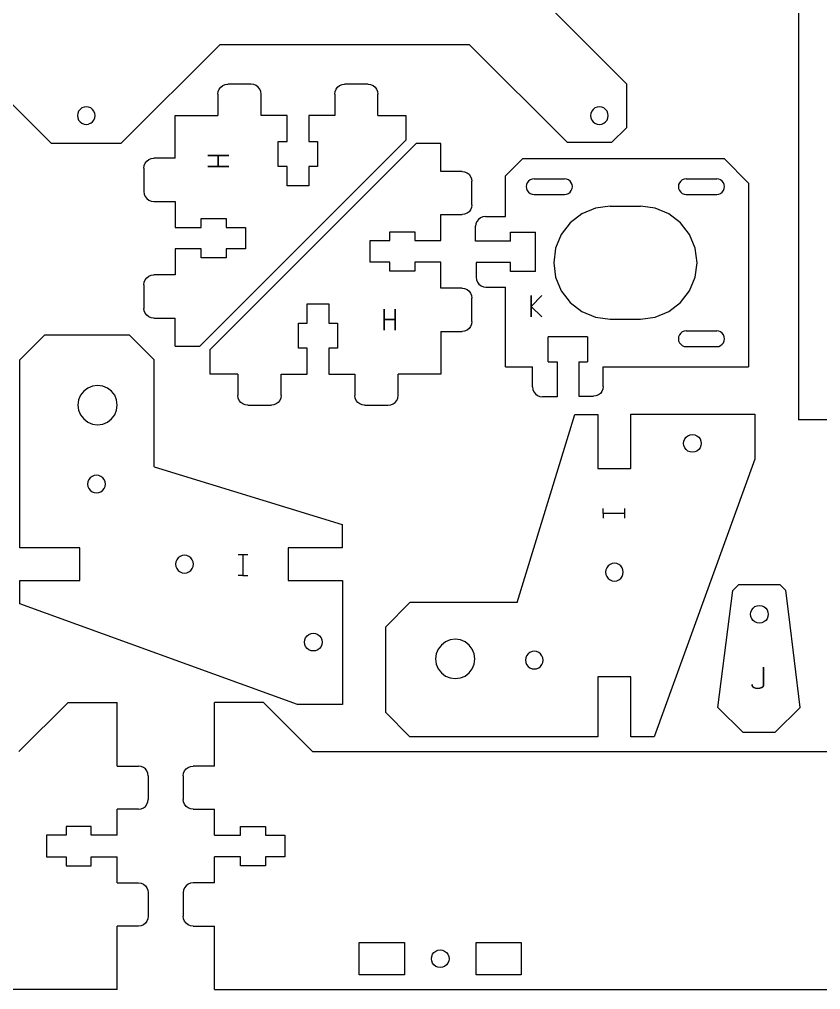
# Model space of a CAD drawing. Extents: x 6.6 to 38.2, y 6.7 to 38.5.
# Drawn here: x 23.4 to 29.82, y 21.32 to 29.1 of the extents above; entities that cross this region are included whole.
import ezdxf

# ---------------------------------------------------------------- set-up
doc = ezdxf.new("R2010")
doc.units = 0
doc.layers.get('0').update_dxf_attribs({"linetype": 'CONTINUOUS'})
doc.layers.add('Burn', color=7, linetype='CONTINUOUS')

msp = doc.modelspace()

# ---------------------------------------------------------------- linework, layer by layer
at = {"color": 7}
for points in [[(19.411994, 36.765572), (19.608739, 36.962314), (29.445963, 36.962314), (29.642708, 36.765572), (29.642708, 25.885963)], [(26.885516, 29.95821), (28.262729, 28.581)], [(23.654132, 28.10281), (22.861152, 28.89579)], [(25.007547, 28.89579), (24.214567, 28.10281)], [(25.007547, 28.89579), (27.003563, 28.89579)], [(27.79054, 28.108814), (27.003563, 28.89579)], [(24.989022, 28.497079), (24.991704, 28.517448), (24.999562, 28.536428), (25.012072, 28.552726), (25.028371, 28.565234), (25.04735, 28.573094), (25.06772, 28.575777)], [(25.256592, 28.575777), (25.06772, 28.575777)], [(25.276963, 28.573096), (25.256592, 28.575777)], [(25.335292, 28.497079), (25.33261, 28.517448), (25.324748, 28.536428), (25.312241, 28.552726), (25.295941, 28.565234), (25.276963, 28.573094)], [(25.925526, 28.497079), (25.928208, 28.517448), (25.936068, 28.536428), (25.948574, 28.552726), (25.964874, 28.565234), (25.983854, 28.573094), (26.004221, 28.575777)], [(26.193098, 28.575777), (26.004221, 28.575777)], [(26.193098, 28.575777), (26.213467, 28.573094), (26.232448, 28.565234), (26.248744, 28.552726), (26.261251, 28.536428), (26.269113, 28.517448), (26.271794, 28.497079)], [(28.262729, 28.581), (28.262729, 28.226861)], [(24.989022, 28.497079), (24.989022, 28.325911)], [(25.335292, 28.325911), (25.335292, 28.497079)], [(25.925526, 28.497079), (25.925526, 28.325911)], [(26.271794, 28.325911), (26.271794, 28.497079)], [(23.916013, 28.393238), (23.898934, 28.386162)], [(23.93435, 28.395651), (23.916013, 28.393238)], [(23.95268, 28.393238), (23.93435, 28.395651)], [(23.969763, 28.386162), (23.95268, 28.393238)], [(28.028387, 28.393238), (28.011306, 28.386162)], [(28.046719, 28.395651), (28.028387, 28.393238)], [(28.065048, 28.393238), (28.046719, 28.395651)], [(28.082133, 28.386162), (28.065048, 28.393238)], [(23.865934, 28.343153), (23.86352, 28.324823)], [(23.86352, 28.324823), (23.865934, 28.306491)], [(23.87301, 28.360238), (23.865934, 28.343153)], [(23.884266, 28.374903), (23.87301, 28.360238)], [(23.898934, 28.386162), (23.884266, 28.374903)], [(23.984434, 28.374903), (23.969763, 28.386162)], [(23.995689, 28.360238), (23.984434, 28.374903)], [(24.002763, 28.343153), (23.995689, 28.360238)], [(24.005178, 28.324823), (24.002763, 28.343152)], [(24.002763, 28.306491), (24.005178, 28.324823)], [(24.646688, 28.325911), (24.989022, 28.325911)], [(24.646688, 27.983573), (24.646688, 28.325911)], [(25.54384, 28.325911), (25.335292, 28.325911)], [(25.54384, 28.117363), (25.54384, 28.325911)], [(25.716977, 28.325911), (25.716977, 28.117363)], [(25.925526, 28.325911), (25.716977, 28.325911)], [(26.271794, 28.325911), (26.49597, 28.325911)], [(26.49597, 28.325911), (26.49597, 28.129117)], [(27.978303, 28.343153), (27.975891, 28.324823)], [(27.975891, 28.324823), (27.978303, 28.306491)], [(27.985378, 28.360238), (27.978303, 28.343153)], [(27.996633, 28.374903), (27.985378, 28.360238)], [(28.011306, 28.386162), (27.996633, 28.374903)], [(28.096801, 28.374903), (28.082133, 28.386162)], [(28.108057, 28.360238), (28.096801, 28.374903)], [(28.115134, 28.343153), (28.108057, 28.360238)], [(28.117547, 28.324823), (28.115134, 28.343152)], [(28.115134, 28.306491), (28.117547, 28.324823)], [(23.865934, 28.306491), (23.87301, 28.289409)], [(23.87301, 28.289409), (23.884266, 28.274742)], [(23.884266, 28.274742), (23.897611, 28.264754)], [(23.897611, 28.264754), (23.898934, 28.263487)], [(23.898934, 28.263487), (23.916013, 28.256409)], [(23.916013, 28.256409), (23.93435, 28.253994)], [(23.93435, 28.253994), (23.95268, 28.256409)], [(23.969763, 28.263487), (23.95268, 28.256409)], [(23.969763, 28.263487), (23.984434, 28.274742)], [(23.984434, 28.274742), (23.995689, 28.289409)], [(23.995689, 28.289409), (24.002763, 28.306491)], [(27.978303, 28.306491), (27.985378, 28.289409)], [(27.985378, 28.289409), (27.996633, 28.274742)], [(27.996633, 28.274742), (28.011306, 28.263487)], [(28.011306, 28.263487), (28.028387, 28.256409)], [(28.028387, 28.256409), (28.046719, 28.253994)], [(28.046719, 28.253994), (28.065048, 28.256409)], [(28.065048, 28.256409), (28.082133, 28.263487)], [(28.082133, 28.263487), (28.096801, 28.274742)], [(28.096801, 28.274742), (28.108057, 28.289409)], [(28.108057, 28.289409), (28.115134, 28.306491)], [(28.14468, 28.108814), (28.262729, 28.226861)], [(23.654132, 28.10281), (24.214567, 28.10281)], [(24.843587, 26.476789), (26.49597, 28.129117)], [(26.578333, 28.101339), (24.925948, 26.449013)], [(25.473012, 28.117363), (25.54384, 28.117363)], [(25.473012, 27.916682), (25.473012, 28.117363)], [(25.716977, 28.117363), (25.787807, 28.117363)], [(25.787807, 28.117363), (25.787807, 27.916682)], [(26.775236, 28.101339), (26.578333, 28.101339)], [(26.775236, 27.877327), (26.775236, 28.101339)], [(28.14468, 28.108814), (27.79054, 28.108814)], [(24.396819, 27.904879), (24.399502, 27.925246), (24.407364, 27.944227), (24.419871, 27.960526), (24.436169, 27.973031), (24.45515, 27.980896), (24.475518, 27.983573)], [(24.646688, 27.983573), (24.475518, 27.983573)], [(27.294638, 27.842913), (27.432363, 27.980636)], [(27.432363, 27.980636), (29.045669, 27.980636)], [(29.242412, 27.783891), (29.045669, 27.980636)], [(24.396819, 27.904879), (24.396819, 27.716002)], [(25.54384, 27.916682), (25.473012, 27.916682)], [(25.54384, 27.761256), (25.54384, 27.916682)], [(25.787807, 27.916682), (25.716977, 27.916682)], [(25.716977, 27.916682), (25.716977, 27.761256)], [(26.946401, 27.877327), (26.775236, 27.877327)], [(26.946401, 27.877327), (26.966769, 27.874648), (26.98575, 27.866784), (27.002049, 27.854277), (27.014558, 27.837979), (27.02242, 27.818998), (27.025099, 27.798633)], [(27.025099, 27.609754), (27.025099, 27.798633)], [(27.294638, 27.516317), (27.294638, 27.842913)], [(27.462052, 27.771856), (27.459906, 27.755561)], [(27.468341, 27.787038), (27.462052, 27.771856)], [(27.478346, 27.800079), (27.468341, 27.787038)], [(27.491386, 27.810083), (27.478346, 27.800079)], [(27.50657, 27.816373), (27.491386, 27.810083)], [(27.522862, 27.81852), (27.50657, 27.816373)], [(27.522862, 27.81852), (27.766829, 27.81852)], [(27.783121, 27.816373), (27.766829, 27.81852)], [(27.798307, 27.810083), (27.783121, 27.816373)], [(27.811347, 27.800079), (27.798307, 27.810083)], [(27.821351, 27.787038), (27.811347, 27.800079)], [(27.827641, 27.771856), (27.821351, 27.787038)], [(27.829784, 27.755561), (27.827641, 27.771856)], [(28.681868, 27.771856), (28.67972, 27.755561)], [(28.688153, 27.787038), (28.681868, 27.771856)], [(28.698162, 27.800079), (28.688153, 27.787038)], [(28.711201, 27.810083), (28.698162, 27.800079)], [(28.726383, 27.816373), (28.711201, 27.810083)], [(28.742681, 27.81852), (28.726383, 27.816373)], [(28.742681, 27.81852), (28.986644, 27.81852)], [(29.00294, 27.816373), (28.986644, 27.81852)], [(29.018122, 27.810083), (29.00294, 27.816373)], [(29.041168, 27.787038), (29.031161, 27.800079), (29.018122, 27.810083)], [(29.047458, 27.771856), (29.041168, 27.787038)], [(29.049603, 27.755561), (29.047458, 27.771856)], [(29.242412, 27.783891), (29.242412, 26.310667)], [(24.396819, 27.716002), (24.399502, 27.695633), (24.407364, 27.676656), (24.419871, 27.660357), (24.436169, 27.647849), (24.45515, 27.639988)], [(25.716977, 27.761256), (25.54384, 27.761256)], [(27.459906, 27.755561), (27.462052, 27.739266)], [(27.462052, 27.739266), (27.468341, 27.72408)], [(27.468341, 27.72408), (27.478346, 27.711042)], [(27.478346, 27.711042), (27.491386, 27.701038)], [(27.491386, 27.701038), (27.50657, 27.694746)], [(27.50657, 27.694746), (27.522862, 27.692604)], [(27.522862, 27.692604), (27.766829, 27.692604)], [(27.766829, 27.692604), (27.783121, 27.694746)], [(27.783121, 27.694746), (27.798307, 27.701038)], [(27.798307, 27.701038), (27.811347, 27.711042)], [(27.811347, 27.711042), (27.821351, 27.72408)], [(27.821351, 27.72408), (27.827641, 27.739266)], [(27.827641, 27.739266), (27.829784, 27.755561)], [(28.67972, 27.755561), (28.681868, 27.739266)], [(28.681868, 27.739266), (28.688153, 27.72408)], [(28.688153, 27.72408), (28.698162, 27.711042)], [(28.698162, 27.711042), (28.711201, 27.701038)], [(28.711201, 27.701038), (28.726383, 27.694746)], [(28.726383, 27.694746), (28.742681, 27.692604)], [(28.742681, 27.692604), (28.986644, 27.692604)], [(28.986644, 27.692604), (29.00294, 27.694746)], [(29.00294, 27.694746), (29.018122, 27.701038)], [(29.018122, 27.701038), (29.031161, 27.711042)], [(29.031161, 27.711042), (29.041168, 27.72408)], [(29.041168, 27.72408), (29.047458, 27.739266)], [(29.047458, 27.739266), (29.049603, 27.755561)], [(24.45515, 27.639988), (24.475518, 27.637307)], [(24.475518, 27.637307), (24.646688, 27.637307)], [(24.646688, 27.637307), (24.646688, 27.428758)], [(27.025099, 27.609754), (27.02242, 27.589387), (27.014558, 27.570409), (27.002049, 27.554109), (26.98575, 27.541601), (26.966769, 27.533741), (26.946401, 27.53106)], [(27.906514, 27.537537), (27.8128, 27.465627)], [(28.015654, 27.582746), (27.906514, 27.537537)], [(28.132773, 27.598162), (28.015654, 27.582746)], [(28.132773, 27.598162), (28.376734, 27.598162)], [(28.493853, 27.582746), (28.376734, 27.598162)], [(28.602993, 27.537537), (28.493853, 27.582746)], [(28.69671, 27.465627), (28.602993, 27.537537)], [(24.855236, 27.428758), (24.855236, 27.499587)], [(24.855236, 27.499587), (25.055914, 27.499587)], [(25.055914, 27.499587), (25.055914, 27.428758)], [(26.775236, 27.322509), (26.775236, 27.53106)], [(26.775236, 27.53106), (26.946401, 27.53106)], [(27.133308, 27.516317), (27.112942, 27.513634), (27.093962, 27.505774), (27.077662, 27.493267), (27.065156, 27.476968), (27.057292, 27.457988), (27.054613, 27.437621)], [(27.133308, 27.516317), (27.294638, 27.516317)], [(27.8128, 27.465627), (27.740882, 27.371907)], [(28.768624, 27.371907), (28.69671, 27.465627)], [(24.646688, 27.428758), (24.855236, 27.428758)], [(25.055914, 27.428758), (25.211342, 27.428758)], [(25.211342, 27.428758), (25.211342, 27.255619)], [(26.366006, 27.393338), (26.566683, 27.393338)], [(26.366006, 27.322509), (26.366006, 27.393338)], [(26.566683, 27.393338), (26.566683, 27.322509)], [(27.054613, 27.319573), (27.054613, 27.437621)], [(27.333989, 27.3904), (27.534671, 27.3904)], [(27.333989, 27.319573), (27.333989, 27.3904)], [(27.534671, 27.075612), (27.534671, 27.3904)], [(26.210578, 27.149372), (26.210578, 27.322509)], [(26.210578, 27.322509), (26.366006, 27.322509)], [(26.566683, 27.322509), (26.775236, 27.322509)], [(27.333989, 27.319573), (27.054613, 27.319573)], [(27.740882, 27.371907), (27.695681, 27.26277)], [(28.813829, 27.26277), (28.768624, 27.371907)], [(24.855236, 27.255619), (24.646688, 27.255619)], [(24.646688, 27.255619), (24.646688, 27.047071)], [(24.855236, 27.184791), (24.855236, 27.255619)], [(25.055914, 27.255619), (25.055914, 27.184791)], [(25.211342, 27.255619), (25.055914, 27.255619)], [(27.695681, 27.26277), (27.680262, 27.145652)], [(28.829248, 27.145652), (28.813829, 27.26277)], [(25.055914, 27.184791), (24.855236, 27.184791)], [(26.366006, 27.149372), (26.210578, 27.149372)], [(26.366006, 27.078543), (26.366006, 27.149372)], [(26.566683, 27.149372), (26.566683, 27.078543)], [(26.775236, 27.149372), (26.566683, 27.149372)], [(26.775236, 26.940823), (26.775236, 27.149372)], [(26.566683, 27.078543), (26.366006, 27.078543)], [(27.058548, 27.146439), (27.058548, 27.028392)], [(27.333989, 27.146439), (27.058548, 27.146439)], [(27.333989, 27.075612), (27.333989, 27.146439)], [(27.534671, 27.075612), (27.333989, 27.075612)], [(27.680262, 27.145652), (27.695681, 27.028534)], [(28.813829, 27.028534), (28.829248, 27.145652)], [(24.396819, 26.968373), (24.399502, 26.98874), (24.407364, 27.007721), (24.419871, 27.024021), (24.436169, 27.036528), (24.45515, 27.044391), (24.475518, 27.047071)], [(24.646688, 27.047071), (24.475518, 27.047071)], [(27.058548, 27.028392), (27.061228, 27.008021), (27.069093, 26.989043), (27.081598, 26.972744), (27.097892, 26.960238), (27.116877, 26.952378)], [(27.695681, 27.028534), (27.740882, 26.919394)], [(28.768624, 26.919394), (28.813829, 27.028534)], [(24.396819, 26.968373), (24.396819, 26.7795)], [(26.946401, 26.940823), (26.775236, 26.940823)], [(26.946401, 26.940823), (26.966769, 26.938144), (26.98575, 26.93028), (27.002049, 26.917774), (27.014558, 26.901474), (27.02242, 26.882494), (27.025099, 26.862127)], [(27.116877, 26.952378), (27.137247, 26.949692)], [(27.137247, 26.949692), (27.294638, 26.949692)], [(27.294638, 26.310667), (27.294638, 26.949692)], [(27.740882, 26.919394), (27.8128, 26.825674)], [(28.69671, 26.825674), (28.768624, 26.919394)], [(27.025099, 26.673253), (27.025099, 26.862127)], [(24.475518, 26.700803), (24.45515, 26.703482), (24.436169, 26.711344), (24.419871, 26.723852), (24.407364, 26.74015), (24.399502, 26.75913), (24.396819, 26.7795)], [(25.704943, 26.816874), (25.878077, 26.816874), (25.878077, 26.661449)], [(25.704943, 26.661449), (25.704943, 26.816874)], [(27.8128, 26.825674), (27.906514, 26.753763)], [(28.602993, 26.753763), (28.69671, 26.825674)], [(24.475518, 26.700803), (24.646688, 26.700803)], [(24.646688, 26.476789), (24.646688, 26.700803)], [(27.906514, 26.753763), (28.015654, 26.708557)], [(28.015654, 26.708557), (28.132773, 26.693141)], [(28.132773, 26.693141), (28.376734, 26.693141)], [(28.376734, 26.693141), (28.493853, 26.708557)], [(28.493853, 26.708557), (28.602993, 26.753763)], [(25.634114, 26.661449), (25.704943, 26.661449)], [(25.634114, 26.460767), (25.634114, 26.661449)], [(25.878077, 26.661449), (25.948904, 26.661449)], [(25.948904, 26.661449), (25.948904, 26.460767)], [(27.025099, 26.673253), (27.02242, 26.652883), (27.014558, 26.633902), (27.002049, 26.617606), (26.98575, 26.605097), (26.966769, 26.597234), (26.946401, 26.594556)], [(23.402277, 24.860632), (23.402277, 26.367143), (23.599464, 26.56433)], [(24.281552, 26.56433), (23.599464, 26.56433)], [(24.281552, 26.56433), (24.47874, 26.367143)], [(26.775236, 26.594556), (26.775236, 26.252218)], [(26.775236, 26.594556), (26.946401, 26.594556)], [(27.636974, 26.350018), (27.636974, 26.550697)], [(27.951767, 26.550697), (27.636974, 26.550697)], [(27.951767, 26.550697), (27.951767, 26.350018)], [(28.681868, 26.55204), (28.67972, 26.535744)], [(28.67972, 26.535743), (28.681868, 26.519449)], [(28.688153, 26.56722), (28.681868, 26.55204)], [(28.698162, 26.580262), (28.688153, 26.56722)], [(28.711201, 26.590268), (28.698162, 26.580262)], [(28.726383, 26.596558), (28.711201, 26.590268)], [(28.742681, 26.598703), (28.726383, 26.596558)], [(28.742681, 26.598703), (28.986644, 26.598703)], [(29.00294, 26.596558), (28.986644, 26.598703)], [(29.018122, 26.590268), (29.00294, 26.596558)], [(29.031161, 26.580262), (29.018122, 26.590268)], [(29.041168, 26.56722), (29.031161, 26.580262)], [(29.047458, 26.55204), (29.041168, 26.56722)], [(29.049603, 26.535743), (29.047458, 26.55204)], [(29.047458, 26.519449), (29.049603, 26.535744)], [(24.646688, 26.476789), (24.843587, 26.476789)], [(24.925948, 26.252218), (24.925948, 26.449013)], [(25.704943, 26.460767), (25.634114, 26.460767)], [(25.704943, 26.252218), (25.704943, 26.460767)], [(25.878077, 26.460767), (25.878077, 26.252218)], [(25.948904, 26.460767), (25.878077, 26.460767)], [(28.681868, 26.519449), (28.688153, 26.504263)], [(28.688153, 26.504263), (28.698162, 26.491228)], [(28.698162, 26.491228), (28.711201, 26.481221)], [(28.711201, 26.481221), (28.726383, 26.474931)], [(28.726383, 26.474931), (28.742681, 26.472786)], [(28.742681, 26.472786), (28.986644, 26.472786)], [(28.986644, 26.472786), (29.00294, 26.474931)], [(29.00294, 26.474931), (29.018122, 26.481221)], [(29.018122, 26.481221), (29.031161, 26.491228)], [(29.031161, 26.491228), (29.041168, 26.504263)], [(29.041168, 26.504263), (29.047458, 26.519449)], [(24.47874, 25.508621), (24.47874, 26.367143)], [(27.294638, 26.310667), (27.511058, 26.310667)], [(27.511058, 26.149336), (27.511058, 26.310667)], [(27.636974, 26.350018), (27.707803, 26.350018)], [(27.707803, 26.350018), (27.707803, 26.07064)], [(27.880938, 26.350018), (27.880938, 26.074576), (27.998987, 26.074576)], [(27.880938, 26.350018), (27.951767, 26.350018)], [(28.077681, 26.310667), (29.242412, 26.310667)], [(28.077681, 26.153271), (28.077681, 26.310667)], [(25.150124, 26.252218), (24.925948, 26.252218)], [(25.150124, 26.252218), (25.150124, 26.081051)], [(25.496397, 26.252218), (25.704943, 26.252218)], [(25.496397, 26.081051), (25.496397, 26.252218)], [(25.878077, 26.252218), (26.086628, 26.252218)], [(26.086628, 26.252218), (26.086628, 26.081051)], [(26.775236, 26.252218), (26.432898, 26.252218)], [(26.432898, 26.081051), (26.432898, 26.252218)], [(23.946337, 26.140937), (23.913668, 26.115868)], [(23.984384, 26.156697), (23.946337, 26.140937)], [(24.025211, 26.162071), (23.984384, 26.156697)], [(24.066039, 26.156697), (24.025211, 26.162071)], [(24.104084, 26.140937), (24.066039, 26.156697)], [(24.136757, 26.115868), (24.104084, 26.140937)], [(27.511058, 26.149336), (27.513742, 26.128967), (27.521602, 26.109989), (27.534108, 26.09369), (27.55041, 26.081182), (27.56939, 26.073321), (27.589759, 26.07064)], [(28.077681, 26.153271), (28.075004, 26.132902), (28.06714, 26.113922), (28.054636, 26.097623), (28.038334, 26.085117), (28.019356, 26.077258), (27.998987, 26.074576)], [(23.888597, 26.083198), (23.872838, 26.045149)], [(23.913668, 26.115868), (23.888597, 26.083198)], [(24.161823, 26.083198), (24.136757, 26.115868)], [(24.177586, 26.045149), (24.161823, 26.083198)], [(25.228824, 26.002352), (25.208453, 26.005036), (25.189472, 26.012894), (25.173173, 26.025402), (25.160667, 26.041701), (25.152803, 26.060682), (25.150124, 26.081051)], [(25.496397, 26.081051), (25.493712, 26.060682), (25.485853, 26.041701), (25.473344, 26.025402), (25.457047, 26.012894), (25.438066, 26.005036), (25.417694, 26.002352)], [(26.165324, 26.002352), (26.144958, 26.005036), (26.125976, 26.012894), (26.109678, 26.025402), (26.09717, 26.041701), (26.08931, 26.060682), (26.086628, 26.081051)], [(26.354199, 26.002352), (26.37457, 26.005036), (26.393551, 26.012894), (26.409851, 26.025402), (26.422354, 26.041701), (26.430218, 26.060682)], [(26.430218, 26.060682), (26.432898, 26.081051)], [(27.707803, 26.07064), (27.589759, 26.07064)], [(23.872838, 26.045149), (23.867462, 26.004321)], [(23.867462, 26.004321), (23.872838, 25.963493)], [(24.18296, 26.004321), (24.177586, 26.045149)], [(24.177586, 25.963493), (24.18296, 26.004321)], [(25.228824, 26.002352), (25.417694, 26.002352)], [(26.165324, 26.002352), (26.354199, 26.002352)], [(23.872838, 25.963493), (23.888597, 25.925447)], [(23.888597, 25.925447), (23.913668, 25.892774)], [(24.136757, 25.892774), (24.161823, 25.925447)], [(24.161823, 25.925447), (24.177586, 25.963493)], [(27.387173, 24.422017), (27.849797, 25.92966)], [(27.849797, 25.92966), (28.035162, 25.92966)], [(28.035162, 25.92966), (28.035162, 25.495939), (28.299374, 25.495939), (28.299374, 25.929927), (29.29298, 25.929927), (29.29298, 25.571047), (28.484737, 23.345553)], [(23.913668, 25.892774), (23.946337, 25.867708)], [(23.946337, 25.867708), (23.984384, 25.851946)], [(23.984384, 25.851946), (24.025211, 25.846572)], [(24.025211, 25.846572), (24.066039, 25.851946)], [(24.066039, 25.851946), (24.104084, 25.867708)], [(24.104084, 25.867708), (24.136757, 25.892774)], [(29.983076, 25.885963), (29.642708, 25.885963)], [(28.730647, 25.732738), (28.741931, 25.747443)], [(28.741931, 25.747443), (28.756632, 25.758723), (28.773753, 25.765817)], [(28.773753, 25.765817), (28.792127, 25.768233)], [(28.792127, 25.768233), (28.810497, 25.765817), (28.82762, 25.758723)], [(28.82762, 25.758723), (28.842321, 25.747443)], [(28.842321, 25.747443), (28.853607, 25.732738), (28.860694, 25.715619), (28.863111, 25.697243)], [(28.730647, 25.661752), (28.723554, 25.678871), (28.721139, 25.697243), (28.723554, 25.715619)], [(28.723554, 25.715619), (28.730647, 25.732738)], [(28.860694, 25.678871), (28.853607, 25.661752)], [(28.863111, 25.697243), (28.860694, 25.678871)], [(28.741931, 25.647051), (28.730647, 25.661752)], [(28.756632, 25.635771), (28.741931, 25.647052)], [(28.773753, 25.628679), (28.756632, 25.635771)], [(28.792127, 25.626258), (28.773753, 25.628679)], [(28.810497, 25.628679), (28.792127, 25.626258)], [(28.82762, 25.635771), (28.810497, 25.628679)], [(28.842321, 25.647051), (28.82762, 25.635771)], [(28.853607, 25.661752), (28.842321, 25.647051)], [(24.47874, 25.508621), (25.986382, 25.045996), (25.986382, 24.860632), (25.552664, 24.860632), (25.552664, 24.59642), (25.986648, 24.59642), (25.986648, 23.602812), (25.62777, 23.602812), (23.402277, 24.411054)], [(23.997609, 25.439453), (23.98049, 25.432361)], [(24.015984, 25.441872), (23.997609, 25.439453)], [(24.034354, 25.439453), (24.015984, 25.441872)], [(24.051478, 25.432361), (24.034354, 25.439453)], [(23.947416, 25.389259), (23.944998, 25.370883)], [(23.944998, 25.370883), (23.947416, 25.352513)], [(23.954509, 25.406379), (23.947416, 25.389259)], [(23.96579, 25.42108), (23.954509, 25.406379)], [(23.98049, 25.432361), (23.96579, 25.42108)], [(24.066178, 25.42108), (24.051478, 25.432361)], [(24.07746, 25.406379), (24.066178, 25.42108)], [(24.084552, 25.389259), (24.07746, 25.406379)], [(24.086972, 25.370883), (24.084552, 25.389259)], [(24.084552, 25.352513), (24.086972, 25.370883)], [(23.947416, 25.352513), (23.954509, 25.33539)], [(23.954509, 25.33539), (23.96579, 25.320688)], [(23.96579, 25.320688), (23.98049, 25.309407)], [(23.98049, 25.309407), (23.997609, 25.302318)], [(23.997609, 25.302318), (24.015984, 25.299899)], [(24.015984, 25.299899), (24.034354, 25.302318)], [(24.034354, 25.302318), (24.051478, 25.309407)], [(24.051478, 25.309407), (24.066178, 25.320688)], [(24.066178, 25.320688), (24.07746, 25.33539)], [(24.07746, 25.33539), (24.084552, 25.352513)], [(23.883234, 24.59642), (23.883234, 24.860632), (23.402277, 24.860632)], [(24.652798, 24.746899), (24.650381, 24.728526)], [(24.659891, 24.764019), (24.652798, 24.746899)], [(24.671173, 24.77872), (24.659891, 24.764019)], [(24.685877, 24.790002), (24.671173, 24.77872)], [(24.702996, 24.797092), (24.685877, 24.790002)], [(24.721369, 24.799513), (24.702996, 24.797092)], [(24.739741, 24.797092), (24.721369, 24.799513)], [(24.756863, 24.790002), (24.739741, 24.797092)], [(24.771563, 24.77872), (24.756863, 24.790002)], [(24.782842, 24.764019), (24.771563, 24.77872)], [(24.789934, 24.746899), (24.782842, 24.764019)], [(24.792354, 24.728526), (24.789934, 24.746899)], [(28.167267, 24.735633), (28.148894, 24.733214)], [(28.18564, 24.733214), (28.167267, 24.735633)], [(24.650381, 24.728526), (24.652798, 24.710152)], [(24.652798, 24.710152), (24.659891, 24.693031)], [(24.659891, 24.693031), (24.671173, 24.678331)], [(24.671173, 24.678331), (24.685877, 24.667048)], [(24.685877, 24.667048), (24.702996, 24.659957)], [(24.702996, 24.659957), (24.721369, 24.657536)], [(24.721369, 24.657536), (24.739741, 24.659957)], [(24.739741, 24.659957), (24.756863, 24.667048)], [(24.756863, 24.667048), (24.771563, 24.678331)], [(24.771563, 24.678331), (24.782842, 24.693031)], [(24.782842, 24.693031), (24.789934, 24.710152)], [(24.789934, 24.710152), (24.792354, 24.728526)], [(28.098698, 24.683018), (28.096282, 24.664646)], [(28.096282, 24.664646), (28.098698, 24.646272)], [(28.105791, 24.700138), (28.098698, 24.683018)], [(28.117072, 24.714841), (28.105791, 24.700138)], [(28.131776, 24.726121), (28.117072, 24.714841)], [(28.148894, 24.733214), (28.131776, 24.726121)], [(28.202762, 24.726121), (28.18564, 24.733214)], [(28.217464, 24.714841), (28.202762, 24.726121)], [(28.228746, 24.700138), (28.217464, 24.714841)], [(28.238251, 24.664646), (28.235836, 24.683018), (28.228746, 24.700138)], [(28.235836, 24.646272), (28.238251, 24.664646)], [(23.402277, 24.411054), (23.402277, 24.59642), (23.883234, 24.59642)], [(28.098698, 24.646272), (28.105791, 24.629152)], [(28.105791, 24.629152), (28.117072, 24.614451)], [(28.117072, 24.614451), (28.131776, 24.603168)], [(28.131776, 24.603168), (28.148894, 24.596078)], [(28.148894, 24.596078), (28.167267, 24.593659)], [(28.167267, 24.593659), (28.18564, 24.596078)], [(28.18564, 24.596078), (28.202762, 24.603168)], [(28.202762, 24.603168), (28.217464, 24.614451)], [(28.217464, 24.614451), (28.228746, 24.629152)], [(28.228746, 24.629152), (28.235836, 24.646272)], [(28.995822, 23.580499), (29.117437, 24.518824)], [(29.117437, 24.518824), (29.161983, 24.563371)], [(29.496448, 24.563371), (29.161983, 24.563371)], [(29.496448, 24.563371), (29.542228, 24.517596)], [(29.565792, 24.326748), (29.542228, 24.517596)], [(26.331461, 24.22483), (26.528649, 24.422018)], [(27.387173, 24.422017), (26.528649, 24.422017)], [(29.329163, 24.255761), (29.310794, 24.258179), (29.293673, 24.26527), (29.278972, 24.276551), (29.26769, 24.291253), (29.260597, 24.308372), (29.258181, 24.326748), (29.260597, 24.34512), (29.26769, 24.36224), (29.278972, 24.376942), (29.293673, 24.388222), (29.310794, 24.395316), (29.329163, 24.397733), (29.347539, 24.395316), (29.364659, 24.388222), (29.379363, 24.376942), (29.390642, 24.36224), (29.397734, 24.34512), (29.400153, 24.326748), (29.397734, 24.308372), (29.390642, 24.291253), (29.379363, 24.276551), (29.364659, 24.26527), (29.347539, 24.258179), (29.329163, 24.255761)], [(29.655822, 23.58029), (29.565792, 24.326748)], [(26.331461, 24.22483), (26.331461, 23.542742)], [(25.703773, 24.153862), (25.718474, 24.165146), (25.735594, 24.172234), (25.753968, 24.174654), (25.772344, 24.172234), (25.789461, 24.165146), (25.804164, 24.153862), (25.815446, 24.13916), (25.822539, 24.12204), (25.824954, 24.103664), (25.822539, 24.085293), (25.815446, 24.068171), (25.804164, 24.053471), (25.789461, 24.042189), (25.772344, 24.035099), (25.753968, 24.032677), (25.735594, 24.035099), (25.718474, 24.042189), (25.703773, 24.053471), (25.69249, 24.068171), (25.6854, 24.085293), (25.682981, 24.103664), (25.6854, 24.12204), (25.69249, 24.13916), (25.703773, 24.153862)], [(26.850642, 24.120862), (26.812597, 24.105102)], [(26.891474, 24.126238), (26.850642, 24.120863)], [(26.932301, 24.120862), (26.891474, 24.126238)], [(26.970344, 24.105102), (26.932301, 24.120862)], [(26.754856, 24.047363), (26.739099, 24.009318)], [(26.779924, 24.080036), (26.754856, 24.047363)], [(26.812597, 24.105102), (26.779924, 24.080036)], [(27.003017, 24.080036), (26.970344, 24.105102)], [(27.028088, 24.047363), (27.003017, 24.080036)], [(27.043847, 24.009318), (27.028088, 24.047363)], [(26.739099, 24.009318), (26.733723, 23.968487)], [(26.733723, 23.968487), (26.739099, 23.927661)], [(27.04922, 23.968487), (27.043847, 24.009318)], [(27.043847, 23.927661), (27.04922, 23.968487)], [(27.456339, 23.977631), (27.453921, 23.959262)], [(27.453921, 23.959262), (27.456339, 23.940887)], [(27.463431, 23.994757), (27.456339, 23.977631)], [(27.474712, 24.009457), (27.463431, 23.994757)], [(27.489414, 24.020736), (27.474712, 24.009456)], [(27.506536, 24.027829), (27.489414, 24.020738)], [(27.524908, 24.030249), (27.506536, 24.027829)], [(27.543281, 24.027829), (27.524908, 24.03025)], [(27.560399, 24.020736), (27.543281, 24.027829)], [(27.575103, 24.009457), (27.560399, 24.020738)], [(27.586384, 23.994757), (27.575103, 24.009457)], [(27.593478, 23.977631), (27.586384, 23.994757)], [(27.595893, 23.959262), (27.593478, 23.977631)], [(27.593478, 23.940887), (27.595893, 23.959262)], [(26.739099, 23.927661), (26.754856, 23.889612)], [(26.754856, 23.889612), (26.779924, 23.856944)], [(27.003017, 23.856944), (27.028088, 23.889612)], [(27.028088, 23.889612), (27.043847, 23.927661)], [(27.456339, 23.940887), (27.463431, 23.923768)], [(27.463431, 23.923768), (27.474712, 23.909066)], [(27.474712, 23.909066), (27.489414, 23.897786), (27.506536, 23.890692)], [(27.506536, 23.890692), (27.524908, 23.888274)], [(27.524908, 23.888274), (27.543281, 23.890692)], [(27.543281, 23.890692), (27.560399, 23.897786)], [(27.560399, 23.897786), (27.575103, 23.909066)], [(27.575103, 23.909066), (27.586384, 23.923768)], [(27.586384, 23.923768), (27.593478, 23.940887)], [(26.779924, 23.856944), (26.812597, 23.831874)], [(26.812597, 23.831874), (26.850642, 23.816113)], [(26.850642, 23.816113), (26.891474, 23.810742)], [(26.891474, 23.810742), (26.932301, 23.816113)], [(26.932301, 23.816113), (26.970344, 23.831874)], [(26.970344, 23.831874), (27.003017, 23.856944)], [(28.035162, 23.826514), (28.035162, 23.345553)], [(28.299374, 23.826514), (28.035162, 23.826514)], [(28.299374, 23.345553), (28.299374, 23.826514)], [(23.394368, 23.226183), (23.787856, 23.619676)], [(23.787856, 23.619676), (24.181346, 23.619676)], [(24.181346, 23.110104), (24.181346, 23.619676)], [(24.961026, 23.110104), (24.961026, 23.619676)], [(25.354516, 23.619676), (24.961026, 23.619676)], [(25.354516, 23.619676), (25.748004, 23.226183), (30.078614, 23.226183), (30.472107, 23.619676)], [(28.995822, 23.580499), (29.195249, 23.381069)], [(29.456602, 23.381069), (29.655822, 23.58029)], [(26.528649, 23.345553), (26.331461, 23.542742)], [(28.035162, 23.345553), (26.528649, 23.345553)], [(28.484737, 23.345553), (28.299374, 23.345553)], [(29.195249, 23.381069), (29.456602, 23.381069)], [(24.181346, 23.110104), (24.352516, 23.110104)], [(24.431211, 23.031409), (24.428529, 23.051774), (24.420668, 23.070756), (24.40816, 23.087054), (24.39186, 23.099564), (24.372881, 23.107423), (24.352516, 23.110104)], [(24.711162, 23.031409), (24.713844, 23.051774), (24.721706, 23.070756), (24.73421, 23.087054), (24.750511, 23.099564), (24.76949, 23.107423), (24.789858, 23.110104)], [(24.961026, 23.110104), (24.789858, 23.110104)], [(24.431211, 23.031409), (24.431211, 22.842531)], [(24.711162, 23.031409), (24.711162, 22.842531)], [(24.352516, 22.763836), (24.372881, 22.766517), (24.39186, 22.77438), (24.40816, 22.786886), (24.420668, 22.803183), (24.428529, 22.822166), (24.431211, 22.842531)], [(24.789858, 22.763836), (24.76949, 22.766517), (24.750511, 22.77438), (24.73421, 22.786886), (24.721706, 22.803183), (24.713844, 22.822166), (24.711162, 22.842531)], [(24.181346, 22.555286), (24.181346, 22.763836)], [(24.352516, 22.763836), (24.181346, 22.763836)], [(24.789858, 22.763836), (24.961026, 22.763836)], [(24.961026, 22.555286), (24.961026, 22.763836)], [(23.772119, 22.626113), (23.772119, 22.555286)], [(23.972797, 22.626113), (23.772119, 22.626113)], [(23.972797, 22.555286), (23.972797, 22.626113)], [(25.169574, 22.626113), (25.370254, 22.626113), (25.370254, 22.555286)], [(25.169574, 22.555286), (25.169574, 22.626113)], [(23.616689, 22.555286), (23.616689, 22.382151)], [(23.772119, 22.555286), (23.616689, 22.555286)], [(24.181346, 22.555286), (23.972797, 22.555286)], [(24.961026, 22.555286), (25.169574, 22.555286)], [(25.370254, 22.555286), (25.525684, 22.555286)], [(25.525684, 22.555286), (25.525684, 22.382151)], [(23.616689, 22.382151), (23.772119, 22.382151), (23.772119, 22.311322)], [(23.972797, 22.311322), (23.972797, 22.382151)], [(23.972797, 22.382151), (24.181346, 22.382151)], [(24.181346, 22.173602), (24.181346, 22.382151)], [(25.169574, 22.382151), (24.961026, 22.382151)], [(24.961026, 22.173602), (24.961026, 22.382151)], [(25.169574, 22.311322), (25.169574, 22.382151)], [(25.525684, 22.382151), (25.370254, 22.382151), (25.370254, 22.311322)], [(23.772119, 22.311322), (23.972797, 22.311322)], [(25.370254, 22.311322), (25.169574, 22.311322)], [(24.181346, 22.173602), (24.352516, 22.173602)], [(24.352516, 22.173602), (24.372881, 22.170922), (24.39186, 22.163058), (24.40816, 22.150552), (24.420668, 22.134252), (24.428529, 22.115271)], [(24.789858, 22.173602), (24.76949, 22.170922), (24.750511, 22.163058), (24.73421, 22.150552), (24.721706, 22.134252), (24.713844, 22.115271)], [(24.961026, 22.173602), (24.789858, 22.173602)], [(24.428529, 22.115271), (24.431211, 22.094904)], [(24.431211, 22.094904), (24.431211, 21.906029)], [(24.713844, 22.115271), (24.711162, 22.094904)], [(24.711162, 22.094904), (24.711162, 21.906029)], [(24.431211, 21.906029), (24.428529, 21.885663), (24.420668, 21.866682), (24.40816, 21.850383), (24.39186, 21.837874), (24.372881, 21.830014)], [(24.789858, 21.827334), (24.76949, 21.830014), (24.750511, 21.837874), (24.73421, 21.850383), (24.721706, 21.866682), (24.713844, 21.885663), (24.711162, 21.906029)], [(24.181346, 21.317763), (24.181346, 21.827334)], [(24.352516, 21.827334), (24.181346, 21.827334)], [(24.372881, 21.830014), (24.352516, 21.827334)], [(24.789858, 21.827334), (24.961026, 21.827334)], [(24.961026, 21.317763), (24.961026, 21.827334)], [(26.121819, 21.695513), (26.483829, 21.695513), (26.483829, 21.43581)], [(26.121819, 21.43581), (26.121819, 21.695513)], [(26.720941, 21.61579), (26.73563, 21.627061)], [(26.73563, 21.627061), (26.752726, 21.634142)], [(26.752726, 21.634142), (26.771077, 21.636558)], [(26.771077, 21.636558), (26.789427, 21.634142)], [(26.789427, 21.634142), (26.806524, 21.627061)], [(26.806524, 21.627061), (26.821209, 21.61579)], [(27.058326, 21.43581), (27.058326, 21.695513)], [(27.058326, 21.695513), (27.420333, 21.695513)], [(27.420333, 21.695513), (27.420333, 21.43581)], [(26.700181, 21.565664), (26.702597, 21.584009)], [(26.702597, 21.547311), (26.700181, 21.565664)], [(26.702597, 21.584009), (26.709677, 21.601109), (26.720941, 21.61579)], [(26.720941, 21.515531), (26.709677, 21.530216), (26.702597, 21.547311)], [(26.821209, 21.61579), (26.832473, 21.601109)], [(26.832473, 21.601109), (26.839556, 21.584009)], [(26.839556, 21.547311), (26.832473, 21.530216)], [(26.839556, 21.584009), (26.841971, 21.565664)], [(26.841971, 21.565664), (26.839556, 21.547311)], [(26.73563, 21.504263), (26.720941, 21.515531)], [(26.752726, 21.49718), (26.73563, 21.504263)], [(26.771077, 21.494768), (26.752726, 21.49718)], [(26.806524, 21.504263), (26.789427, 21.497181), (26.771077, 21.494768)], [(26.821209, 21.515531), (26.806524, 21.504263)], [(26.832473, 21.530216), (26.821209, 21.515531)], [(26.483829, 21.43581), (26.121819, 21.43581)], [(27.420333, 21.43581), (27.058326, 21.43581)], [(24.181346, 21.317763), (11.200143, 21.317763)], [(24.961026, 21.317763), (37.94223, 21.317763)]]:
    msp.add_lwpolyline(points, dxfattribs=at)
at = {"layer": 'Burn', "color": 1}
for points in [[(25.076966, 27.917254), (24.907454, 27.917254), (24.99099, 27.917254), (24.99099, 28.005214), (24.907454, 28.005214), (25.076966, 28.005214), (24.990974, 28.005214), (24.990974, 27.917254), (25.076966, 27.917254)], [(27.58476, 26.712543), (27.499751, 26.793859), (27.499751, 26.712543), (27.499751, 26.882054), (27.499751, 26.793859), (27.58476, 26.882054), (27.499751, 26.793859), (27.58476, 26.712543)], [(26.321488, 26.603753), (26.321488, 26.773267), (26.321488, 26.689731), (26.409444, 26.689731), (26.409444, 26.773267), (26.409444, 26.603753), (26.409444, 26.689746), (26.321488, 26.689746), (26.321488, 26.603753)], [(28.077466, 25.136112), (28.077466, 25.175459)], [(28.247219, 25.136112), (28.077466, 25.136112)], [(28.077466, 25.136112), (28.077466, 25.096761)], [(28.247219, 25.175459), (28.247219, 25.136112), (28.247219, 25.096761)], [(25.150702, 24.806868), (25.190053, 24.806868), (25.229401, 24.806868)], [(25.190053, 24.806868), (25.190053, 24.637118)], [(25.190053, 24.637118), (25.150702, 24.637118)], [(25.190053, 24.637118), (25.229401, 24.637118)], [(29.272191, 23.763999), (29.272191, 23.751962), (29.272991, 23.748176), (29.275364, 23.744682), (29.284852, 23.738571), (29.299073, 23.734426), (29.316426, 23.733043), (29.333779, 23.734426), (29.347998, 23.738571), (29.357487, 23.744682), (29.359859, 23.748176), (29.360659, 23.751962), (29.360659, 23.901836), (29.360659, 23.751962), (29.359859, 23.748176), (29.357486, 23.744682), (29.347997, 23.738571), (29.333778, 23.734426), (29.316424, 23.733043), (29.299072, 23.734426), (29.284851, 23.738571), (29.275363, 23.744682), (29.272991, 23.748176), (29.27218, 23.751962), (29.272179, 23.763999)]]:
    msp.add_lwpolyline(points, dxfattribs=at)

doc.saveas('drawing.dxf')
